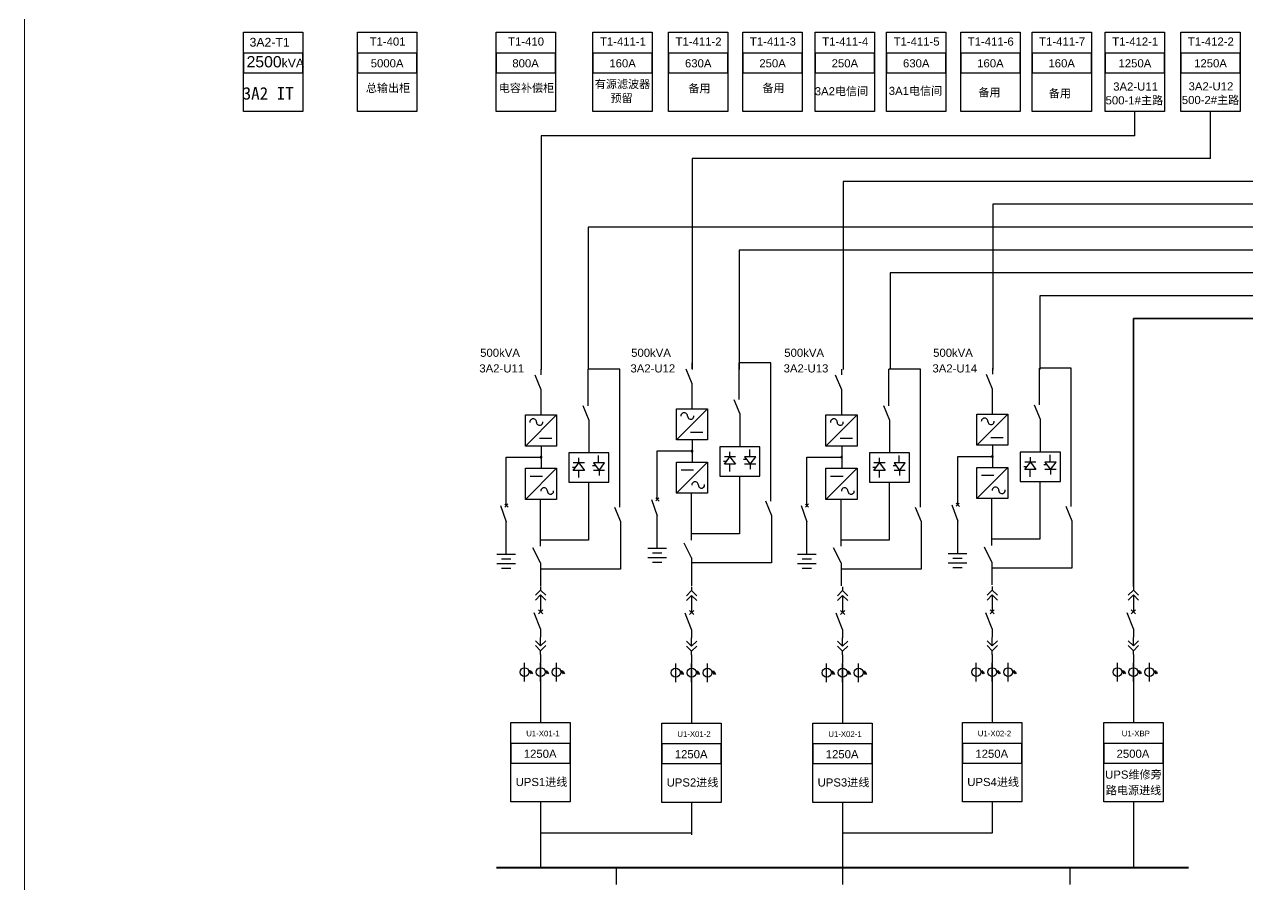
# Model space of a CAD drawing. Header units: millimetres. Extents: x -3460 to -460, y 6070 to 9130.
# Drawn here: x -2247.4 to -2140, y 7144.2 to 7219.7 of the extents above; entities that cross this region are included whole.
import ezdxf
from ezdxf.enums import TextEntityAlignment as Align

# ---------------------------------------------------------------- set-up
doc = ezdxf.new("R2010")
doc.units = ezdxf.units.MM
doc.header["$LTSCALE"] = 1000
doc.header["$MEASUREMENT"] = 0
doc.styles.get("Standard").update_dxf_attribs({"font": 'arial.ttf'})

# ---------------------------------------------------------------- blocks, each defined once
blk = doc.blocks.new('DYDQAA03')
at = {"color": 0}
for points in [[(0, 0), (0, -1.5)], [(-2.12, -3.62), (0, -1.5)], [(-2.12, -5.62), (0, -3.5)], [(2.12, -3.62), (0, -1.5)], [(2.12, -5.62), (0, -3.5)], [(0, -3.5), (0, -7)]]:
    blk.add_lwpolyline(points, dxfattribs=at)
blk = doc.blocks.new('DYDQAA09')
at = {"color": 0}
blk.add_lwpolyline([(0, 0), (0, -3.5)], dxfattribs=at)
blk.add_lwpolyline([(0, 0), (0, -3.5)], dxfattribs=at)
blk.add_lwpolyline([(0, 0), (0, -3.5)], dxfattribs=at)
blk.add_lwpolyline([(0, 0), (0, -3.5)], dxfattribs=at)
blk.add_lwpolyline([(0, 0), (0, -3.5)], dxfattribs=at)
blk.add_lwpolyline([(0, 0), (0, -3.5)], dxfattribs=at)
blk.add_lwpolyline([(0, 0), (0, -3.5)], dxfattribs=at)
blk.add_lwpolyline([(0, 0), (0, -3.5)], dxfattribs=at)
blk.add_lwpolyline([(0, 0), (0, -3.5)], dxfattribs=at)
blk = doc.blocks.new('DYDQ0201')
at = {"color": 0}
for points in [[(0.86, -0.86), (-0.86, 0.86)], [(-0.86, -0.86), (0.86, 0.86)], [(0, -7), (-2.61, -0.37)]]:
    blk.add_lwpolyline(points, dxfattribs=at)
blk = doc.blocks.new('DYDQAA04')
at = {"color": 0}
for points in [[(0, -3.5), (0, 0)], [(-2.12, -1.38), (0, -3.5)], [(-2.12, -3.38), (0, -5.5)], [(2.12, -1.38), (0, -3.5)], [(2.12, -3.38), (0, -5.5)], [(0, -7), (0, -5.5)]]:
    blk.add_lwpolyline(points, dxfattribs=at)
blk = doc.blocks.new('A$C03DD39B5')
for p, q in [((417, 475), (283, 392)), ((350, 333), (350, 467)), ((417, 422), (283, 339))]:
    blk.add_line(p, q)
blk.add_lwpolyline([(700, 167), (0, 167)])
blk.add_circle((350, 167), 167)
blk = doc.blocks.new('DYDQAA05')
at = {"color": 0}
blk.add_lwpolyline([(0, 0), (0, -7)], dxfattribs=at)

msp = doc.modelspace()

# ---------------------------------------------------------------- linework, layer by layer
at = {"color": 6}
for p, q in [((-2149.86, 7209.95, -8889.56), (-2149.86, 7212.07, -6688.33)), ((-2143.22, 7207.94, -8889.56), (-2143.22, 7212.07, -6688.33)), ((-2201.99, 7209.95, -7506.23), (-2201.99, 7189.42, -7506.23)), ((-2149.86, 7209.95, -8889.56), (-2201.99, 7209.95, -8889.56)), ((-2188.73, 7207.94, -7506.23), (-2188.73, 7189.42, -7506.23)), ((-2143.22, 7207.94, -8889.56), (-2188.73, 7207.94, -8889.56)), ((-2175.47, 7205.94, -7506.23), (-2175.47, 7189.42, -7506.23)), ((-2136.72, 7205.94, -8889.56), (-2175.47, 7205.94, -8889.56)), ((-2162.33, 7203.93, -7506.23), (-2162.33, 7189.42, -7506.23)), ((-2130.08, 7203.93, -8889.56), (-2162.33, 7203.93, -8889.56))]:
    msp.add_line(p, q, dxfattribs=at)
at = {"color": 3}
for p, q in [((-2197.87, 7201.93, -7506.23), (-2197.87, 7189.42, -7506.23)), ((-2184.61, 7199.92, -7506.23), (-2184.61, 7189.42, -7506.23)), ((-2171.35, 7197.92, -7506.23), (-2171.35, 7189.42, -7506.23)), ((-2158.21, 7195.91, -7506.23), (-2158.21, 7189.42, -7506.23)), ((-2195.09, 7177.34, -4018.11), (-2195.09, 7189.47, -4018.11)), ((-2181.83, 7177.88, -4018.11), (-2181.83, 7190.01, -4018.11)), ((-2168.7, 7177.34, -4018.11), (-2168.7, 7189.47, -4018.11)), ((-2155.45, 7177.41, -4018.11), (-2155.45, 7189.54, -4018.11)), ((-2197.85, 7179.54, -4018.11), (-2197.85, 7176.08, -4018.11)), ((-2191.8, 7178.03, -4018.11), (-2191.8, 7179.49, -4018.11)), ((-2184.59, 7180.08, -4018.11), (-2184.59, 7176.62, -4018.11)), ((-2171.45, 7179.54, -4018.11), (-2171.45, 7176.08, -4018.11)), ((-2158.21, 7179.61, -4018.11), (-2158.21, 7176.15, -4018.11)), ((-2205.07, 7177.49, -4018.11), (-2205.07, 7178.95, -4018.11)), ((-2188.79, 7174.45, -4018.11), (-2188.79, 7178.57, -4018.11)), ((-2178.67, 7177.49, -4018.11), (-2178.67, 7178.95, -4018.11)), ((-2165.42, 7177.56, -4018.11), (-2165.42, 7179.02, -4018.11)), ((-2205.57, 7177.49, -4018.11), (-2205.07, 7176.06, -4018.11)), ((-2204.91, 7177.34, -4018.11), (-2205.2, 7177.62, -4018.11)), ((-2204.92, 7177.64, -4018.11), (-2205.19, 7177.36, -4018.11)), ((-2202.06, 7173.92, -4018.11), (-2202.06, 7178.03, -4018.11)), ((-2195.56, 7177.36, -4018.11), (-2195.03, 7176.08, -4018.11)), ((-2192.31, 7178.03, -4018.11), (-2191.8, 7176.59, -4018.11)), ((-2191.64, 7177.87, -4018.11), (-2191.94, 7178.16, -4018.11)), ((-2191.66, 7178.17, -4018.11), (-2191.93, 7177.9, -4018.11)), ((-2182.3, 7177.9, -4018.11), (-2181.77, 7176.62, -4018.11)), ((-2179.17, 7177.49, -4018.11), (-2178.67, 7176.06, -4018.11)), ((-2178.51, 7177.34, -4018.11), (-2178.8, 7177.62, -4018.11)), ((-2178.53, 7177.64, -4018.11), (-2178.79, 7177.36, -4018.11)), ((-2175.66, 7173.92, -4018.11), (-2175.66, 7178.03, -4018.11)), ((-2169.17, 7177.36, -4018.11), (-2168.63, 7176.08, -4018.11)), ((-2165.93, 7177.56, -4018.11), (-2165.42, 7176.12, -4018.11)), ((-2165.26, 7177.4, -4018.11), (-2165.56, 7177.69, -4018.11)), ((-2165.28, 7177.7, -4018.11), (-2165.55, 7177.43, -4018.11)), ((-2162.41, 7173.99, -4018.11), (-2162.41, 7178.1, -4018.11)), ((-2155.92, 7177.43, -4018.11), (-2155.39, 7176.15, -4018.11)), ((-2191.8, 7173.73, -4018.11), (-2191.8, 7176.59, -4018.11)), ((-2181.77, 7176.62, -4018.11), (-2181.77, 7172.46, -4018.11)), ((-2165.42, 7173.26, -4018.11), (-2165.42, 7176.12, -4018.11)), ((-2155.39, 7176.15, -4018.11), (-2155.39, 7171.99, -4018.11)), ((-2205.07, 7173.19, -4018.11), (-2205.07, 7176.06, -4018.11)), ((-2195.03, 7176.08, -4018.11), (-2195.03, 7171.92, -4018.11)), ((-2178.67, 7173.19, -4018.11), (-2178.67, 7176.06, -4018.11)), ((-2168.63, 7176.08, -4018.11), (-2168.63, 7171.92, -4018.11)), ((-2188.79, 7172.89, -4018.11), (-2189.45, 7174.2, -4018.11)), ((-2202.06, 7172.46, -4018.11), (-2202.72, 7173.77, -4018.11)), ((-2175.66, 7172.46, -4018.11), (-2176.32, 7173.77, -4018.11)), ((-2162.41, 7172.53, -4018.11), (-2163.07, 7173.84, -4018.11)), ((-2202.06, 7172.46, -4018.11), (-2202.06, 7170.45, -4018.11)), ((-2195.03, 7171.92, -4018.11), (-2202.06, 7171.92, -4018.11)), ((-2188.79, 7172.89, -4018.11), (-2188.79, 7170.45, -4018.11)), ((-2181.77, 7172.46, -4018.11), (-2188.79, 7172.46, -4018.11)), ((-2175.66, 7172.46, -4018.11), (-2175.66, 7170.45, -4018.11)), ((-2168.63, 7171.92, -4018.11), (-2175.66, 7171.92, -4018.11)), ((-2162.41, 7172.53, -4018.11), (-2162.41, 7170.52, -4018.11)), ((-2155.39, 7171.99, -4018.11), (-2162.41, 7171.99, -4018.11))]:
    msp.add_line(p, q, dxfattribs=at)
at = {"color": 5, "lineweight": 35}
for p, q in [((-2149.99, 7193.91, -7506.23), (-2149.99, 7170.39, -7506.23)), ((-2032.36, 7193.91, -7506.23), (-2149.99, 7193.91, -7506.23))]:
    msp.add_line(p, q, dxfattribs=at)
at = {"color": 3, "lineweight": -2}
for p, q in [((-2202, 7188.95, -4018.11), (-2202, 7189.47, -4018.11)), ((-2195.09, 7189.47, -4018.11), (-2197.88, 7189.47, -4018.11)), ((-2197.88, 7186.25, -4018.11), (-2197.88, 7189.47, -4018.11)), ((-2195.09, 7189.47, -4018.11), (-2197.88, 7189.47, -4018.11)), ((-2189.3, 7189.48, -4018.11), (-2188.77, 7188.21, -4018.11)), ((-2188.73, 7189.49, -4018.11), (-2188.73, 7190.01, -4018.11)), ((-2181.83, 7190.01, -4018.11), (-2184.61, 7190.01, -4018.11)), ((-2184.61, 7186.79, -4018.11), (-2184.61, 7190.01, -4018.11)), ((-2181.83, 7190.01, -4018.11), (-2184.61, 7190.01, -4018.11)), ((-2175.6, 7188.95, -4018.11), (-2175.6, 7189.47, -4018.11)), ((-2168.7, 7189.47, -4018.11), (-2171.48, 7189.47, -4018.11)), ((-2171.48, 7186.25, -4018.11), (-2171.48, 7189.47, -4018.11)), ((-2168.7, 7189.47, -4018.11), (-2171.48, 7189.47, -4018.11)), ((-2162.92, 7189.01, -4018.11), (-2162.39, 7187.74, -4018.11)), ((-2162.35, 7189.02, -4018.11), (-2162.35, 7189.54, -4018.11)), ((-2155.45, 7189.54, -4018.11), (-2158.23, 7189.54, -4018.11)), ((-2158.23, 7186.32, -4018.11), (-2158.23, 7189.54, -4018.11)), ((-2155.45, 7189.54, -4018.11), (-2158.23, 7189.54, -4018.11)), ((-2202.57, 7188.95, -4018.11), (-2202.03, 7187.67, -4018.11)), ((-2188.77, 7188.21, -4018.11), (-2188.77, 7186.02, -4018.11)), ((-2176.17, 7188.95, -4018.11), (-2175.64, 7187.67, -4018.11)), ((-2202.03, 7187.67, -4018.11), (-2202.03, 7185.49, -4018.11)), ((-2175.64, 7187.67, -4018.11), (-2175.64, 7185.49, -4018.11)), ((-2162.39, 7187.74, -4018.11), (-2162.39, 7185.55, -4018.11)), ((-2198.35, 7186.27, -4018.11), (-2197.81, 7184.99, -4018.11)), ((-2187.39, 7185.99, -4018.11), (-2190.12, 7183.25, -4018.11)), ((-2190.12, 7185.99, -4018.11), (-2187.39, 7185.99, -4018.11)), ((-2190.12, 7183.25, -4018.11), (-2190.12, 7185.99, -4018.11)), ((-2187.39, 7185.99, -4018.11), (-2187.39, 7183.25, -4018.11)), ((-2185.08, 7186.8, -4018.11), (-2184.55, 7185.53, -4018.11)), ((-2171.95, 7186.27, -4018.11), (-2171.42, 7184.99, -4018.11)), ((-2158.7, 7186.34, -4018.11), (-2158.17, 7185.06, -4018.11)), ((-2200.65, 7185.45, -4018.11), (-2203.38, 7182.71, -4018.11)), ((-2203.38, 7185.45, -4018.11), (-2200.65, 7185.45, -4018.11)), ((-2203.38, 7182.71, -4018.11), (-2203.38, 7185.45, -4018.11)), ((-2200.65, 7185.45, -4018.11), (-2200.65, 7182.71, -4018.11)), ((-2197.81, 7184.99, -4018.11), (-2197.81, 7182.11, -4018.11)), ((-2184.55, 7185.53, -4018.11), (-2184.55, 7182.65, -4018.11)), ((-2174.25, 7185.45, -4018.11), (-2176.99, 7182.71, -4018.11)), ((-2176.99, 7185.45, -4018.11), (-2174.25, 7185.45, -4018.11)), ((-2176.99, 7182.71, -4018.11), (-2176.99, 7185.45, -4018.11)), ((-2174.25, 7185.45, -4018.11), (-2174.25, 7182.71, -4018.11)), ((-2171.42, 7184.99, -4018.11), (-2171.42, 7182.11, -4018.11)), ((-2161.01, 7185.52, -4018.11), (-2163.74, 7182.78, -4018.11)), ((-2163.74, 7185.52, -4018.11), (-2161.01, 7185.52, -4018.11)), ((-2163.74, 7182.78, -4018.11), (-2163.74, 7185.52, -4018.11)), ((-2161.01, 7185.52, -4018.11), (-2161.01, 7182.78, -4018.11)), ((-2158.17, 7185.06, -4018.11), (-2158.17, 7182.18, -4018.11)), ((-2188.89, 7183.94, -4018.11), (-2187.8, 7183.94, -4018.11)), ((-2200.65, 7182.71, -4018.11), (-2203.38, 7182.71, -4018.11)), ((-2202.15, 7183.4, -4018.11), (-2201.06, 7183.4, -4018.11)), ((-2202.01, 7182.73, -4018.11), (-2202.01, 7180.8, -4018.11)), ((-2187.39, 7183.25, -4018.11), (-2190.12, 7183.25, -4018.11)), ((-2188.75, 7183.27, -4018.11), (-2188.75, 7181.34, -4018.11)), ((-2184.55, 7182.65, -4018.11), (-2186.32, 7182.65, -4018.11)), ((-2186.32, 7182.65, -4018.11), (-2186.32, 7180.08, -4018.11)), ((-2182.79, 7182.65, -4018.11), (-2184.55, 7182.65, -4018.11)), ((-2182.79, 7180.08, -4018.11), (-2182.79, 7182.65, -4018.11)), ((-2174.25, 7182.71, -4018.11), (-2176.99, 7182.71, -4018.11)), ((-2175.75, 7183.4, -4018.11), (-2174.66, 7183.4, -4018.11)), ((-2175.61, 7182.73, -4018.11), (-2175.61, 7180.8, -4018.11)), ((-2161.01, 7182.78, -4018.11), (-2163.74, 7182.78, -4018.11)), ((-2162.51, 7183.47, -4018.11), (-2161.42, 7183.47, -4018.11)), ((-2162.36, 7182.8, -4018.11), (-2162.36, 7180.87, -4018.11)), ((-2205.07, 7181.74, -4018.11), (-2202.01, 7181.74, -4018.11)), ((-2205.07, 7178.95, -4018.11), (-2205.07, 7181.74, -4018.11)), ((-2205.07, 7178.95, -4018.11), (-2205.07, 7181.71, -4018.11)), ((-2197.81, 7182.11, -4018.11), (-2199.58, 7182.11, -4018.11)), ((-2199.58, 7182.11, -4018.11), (-2199.58, 7179.54, -4018.11)), ((-2198.69, 7181.24, -4018.11), (-2198.69, 7181.68, -4018.11)), ((-2196.05, 7182.11, -4018.11), (-2197.81, 7182.11, -4018.11)), ((-2196.96, 7181.25, -4018.11), (-2196.96, 7181.87, -4018.11)), ((-2196.05, 7179.54, -4018.11), (-2196.05, 7182.11, -4018.11)), ((-2191.8, 7182.28, -4018.11), (-2188.75, 7182.28, -4018.11)), ((-2191.8, 7179.49, -4018.11), (-2191.8, 7182.28, -4018.11)), ((-2191.8, 7179.49, -4018.11), (-2191.8, 7182.25, -4018.11)), ((-2184.93, 7181.77, -4018.11), (-2185.91, 7181.77, -4018.11)), ((-2185.91, 7181.12, -4018.11), (-2185.42, 7181.77, -4018.11)), ((-2185.42, 7181.78, -4018.11), (-2185.42, 7182.21, -4018.11)), ((-2185.42, 7181.77, -4018.11), (-2184.93, 7181.12, -4018.11)), ((-2183.98, 7181.53, -4018.11), (-2184.24, 7181.53, -4018.11)), ((-2183.16, 7181.77, -4018.11), (-2184.15, 7181.77, -4018.11)), ((-2184.15, 7181.77, -4018.11), (-2183.66, 7181.12, -4018.11)), ((-2183.69, 7181.79, -4018.11), (-2183.69, 7182.4, -4018.11)), ((-2183.66, 7181.12, -4018.11), (-2183.16, 7181.77, -4018.11)), ((-2178.67, 7181.74, -4018.11), (-2175.61, 7181.74, -4018.11)), ((-2178.67, 7178.95, -4018.11), (-2178.67, 7181.74, -4018.11)), ((-2178.67, 7178.95, -4018.11), (-2178.67, 7181.71, -4018.11)), ((-2171.42, 7182.11, -4018.11), (-2173.18, 7182.11, -4018.11)), ((-2173.18, 7182.11, -4018.11), (-2173.18, 7179.54, -4018.11)), ((-2172.29, 7181.24, -4018.11), (-2172.29, 7181.68, -4018.11)), ((-2169.65, 7182.11, -4018.11), (-2171.42, 7182.11, -4018.11)), ((-2170.56, 7181.25, -4018.11), (-2170.56, 7181.87, -4018.11)), ((-2169.65, 7179.54, -4018.11), (-2169.65, 7182.11, -4018.11)), ((-2165.42, 7181.81, -4018.11), (-2162.36, 7181.81, -4018.11)), ((-2165.42, 7179.02, -4018.11), (-2165.42, 7181.81, -4018.11)), ((-2165.42, 7179.02, -4018.11), (-2165.42, 7181.78, -4018.11)), ((-2158.17, 7182.18, -4018.11), (-2159.94, 7182.18, -4018.11)), ((-2159.94, 7182.18, -4018.11), (-2159.94, 7179.61, -4018.11)), ((-2159.04, 7181.31, -4018.11), (-2159.04, 7181.75, -4018.11)), ((-2156.4, 7182.18, -4018.11), (-2158.17, 7182.18, -4018.11)), ((-2157.31, 7181.32, -4018.11), (-2157.31, 7181.93, -4018.11)), ((-2156.4, 7179.61, -4018.11), (-2156.4, 7182.18, -4018.11)), ((-2203.38, 7180.77, -4018.11), (-2200.65, 7180.77, -4018.11)), ((-2200.65, 7180.77, -4018.11), (-2203.38, 7178.03, -4018.11)), ((-2203.38, 7178.03, -4018.11), (-2203.38, 7180.77, -4018.11)), ((-2200.65, 7180.77, -4018.11), (-2200.65, 7178.03, -4018.11)), ((-2199, 7180.82, -4018.11), (-2199.26, 7180.82, -4018.11)), ((-2198.19, 7181.24, -4018.11), (-2199.18, 7181.24, -4018.11)), ((-2199.18, 7180.58, -4018.11), (-2198.69, 7181.24, -4018.11)), ((-2198.19, 7180.58, -4018.11), (-2199.18, 7180.58, -4018.11)), ((-2198.72, 7180.56, -4018.11), (-2198.72, 7179.95, -4018.11)), ((-2198.69, 7181.24, -4018.11), (-2198.19, 7180.58, -4018.11)), ((-2197.24, 7180.99, -4018.11), (-2197.5, 7180.99, -4018.11)), ((-2196.43, 7181.24, -4018.11), (-2197.41, 7181.24, -4018.11)), ((-2197.41, 7181.24, -4018.11), (-2196.92, 7180.58, -4018.11)), ((-2196.43, 7180.58, -4018.11), (-2197.41, 7180.58, -4018.11)), ((-2196.92, 7180.58, -4018.11), (-2196.43, 7181.24, -4018.11)), ((-2196.92, 7180.58, -4018.11), (-2196.92, 7180.14, -4018.11)), ((-2190.12, 7181.3, -4018.11), (-2187.39, 7181.3, -4018.11)), ((-2187.39, 7181.3, -4018.11), (-2190.12, 7178.57, -4018.11)), ((-2190.12, 7178.57, -4018.11), (-2190.12, 7181.3, -4018.11)), ((-2189.71, 7180.62, -4018.11), (-2188.62, 7180.62, -4018.11)), ((-2187.39, 7181.3, -4018.11), (-2187.39, 7178.57, -4018.11)), ((-2185.74, 7181.36, -4018.11), (-2186, 7181.36, -4018.11)), ((-2184.93, 7181.12, -4018.11), (-2185.91, 7181.12, -4018.11)), ((-2185.46, 7181.1, -4018.11), (-2185.46, 7180.49, -4018.11)), ((-2183.16, 7181.12, -4018.11), (-2184.15, 7181.12, -4018.11)), ((-2183.66, 7181.11, -4018.11), (-2183.66, 7180.68, -4018.11)), ((-2176.99, 7180.77, -4018.11), (-2174.25, 7180.77, -4018.11)), ((-2174.25, 7180.77, -4018.11), (-2176.99, 7178.03, -4018.11)), ((-2176.99, 7178.03, -4018.11), (-2176.99, 7180.77, -4018.11)), ((-2174.25, 7180.77, -4018.11), (-2174.25, 7178.03, -4018.11)), ((-2172.61, 7180.82, -4018.11), (-2172.87, 7180.82, -4018.11)), ((-2171.79, 7181.24, -4018.11), (-2172.78, 7181.24, -4018.11)), ((-2172.78, 7180.58, -4018.11), (-2172.29, 7181.24, -4018.11)), ((-2171.79, 7180.58, -4018.11), (-2172.78, 7180.58, -4018.11)), ((-2172.33, 7180.56, -4018.11), (-2172.33, 7179.95, -4018.11)), ((-2172.29, 7181.24, -4018.11), (-2171.79, 7180.58, -4018.11)), ((-2170.84, 7180.99, -4018.11), (-2171.1, 7180.99, -4018.11)), ((-2170.03, 7181.24, -4018.11), (-2171.01, 7181.24, -4018.11)), ((-2171.01, 7181.24, -4018.11), (-2170.52, 7180.58, -4018.11)), ((-2170.03, 7180.58, -4018.11), (-2171.01, 7180.58, -4018.11)), ((-2170.52, 7180.58, -4018.11), (-2170.03, 7181.24, -4018.11)), ((-2170.52, 7180.58, -4018.11), (-2170.52, 7180.14, -4018.11)), ((-2163.74, 7180.83, -4018.11), (-2161.01, 7180.83, -4018.11)), ((-2161.01, 7180.83, -4018.11), (-2163.74, 7178.1, -4018.11)), ((-2163.74, 7178.1, -4018.11), (-2163.74, 7180.83, -4018.11)), ((-2161.01, 7180.83, -4018.11), (-2161.01, 7178.1, -4018.11)), ((-2159.36, 7180.89, -4018.11), (-2159.62, 7180.89, -4018.11)), ((-2158.55, 7181.3, -4018.11), (-2159.53, 7181.3, -4018.11)), ((-2159.53, 7180.65, -4018.11), (-2159.04, 7181.3, -4018.11)), ((-2158.55, 7180.65, -4018.11), (-2159.53, 7180.65, -4018.11)), ((-2159.08, 7180.63, -4018.11), (-2159.08, 7180.02, -4018.11)), ((-2159.04, 7181.3, -4018.11), (-2158.55, 7180.65, -4018.11)), ((-2157.59, 7181.06, -4018.11), (-2157.85, 7181.06, -4018.11)), ((-2156.78, 7181.3, -4018.11), (-2157.77, 7181.3, -4018.11)), ((-2157.77, 7181.3, -4018.11), (-2157.28, 7180.65, -4018.11)), ((-2156.78, 7180.65, -4018.11), (-2157.77, 7180.65, -4018.11)), ((-2157.28, 7180.65, -4018.11), (-2156.78, 7181.3, -4018.11)), ((-2157.28, 7180.64, -4018.11), (-2157.28, 7180.21, -4018.11)), ((-2202.97, 7180.08, -4018.11), (-2201.88, 7180.08, -4018.11)), ((-2199.58, 7179.54, -4018.11), (-2197.81, 7179.54, -4018.11)), ((-2197.81, 7179.54, -4018.11), (-2196.05, 7179.54, -4018.11)), ((-2186.32, 7180.08, -4018.11), (-2184.55, 7180.08, -4018.11)), ((-2184.55, 7180.08, -4018.11), (-2182.79, 7180.08, -4018.11)), ((-2176.58, 7180.08, -4018.11), (-2175.48, 7180.08, -4018.11)), ((-2173.18, 7179.54, -4018.11), (-2171.42, 7179.54, -4018.11)), ((-2171.42, 7179.54, -4018.11), (-2169.65, 7179.54, -4018.11)), ((-2163.33, 7180.15, -4018.11), (-2162.24, 7180.15, -4018.11)), ((-2159.94, 7179.61, -4018.11), (-2158.17, 7179.61, -4018.11)), ((-2158.17, 7179.61, -4018.11), (-2156.4, 7179.61, -4018.11)), ((-2187.39, 7178.57, -4018.11), (-2190.12, 7178.57, -4018.11)), ((-2200.65, 7178.03, -4018.11), (-2203.38, 7178.03, -4018.11)), ((-2174.25, 7178.03, -4018.11), (-2176.99, 7178.03, -4018.11)), ((-2161.01, 7178.1, -4018.11), (-2163.74, 7178.1, -4018.11))]:
    msp.add_line(p, q, dxfattribs=at)
for p, q in [((-2202.05, 7163.64, -5305), (-2202.05, 7162, -5305)), ((-2188.79, 7163.6, -5305), (-2188.79, 7161.96, -5305)), ((-2175.53, 7163.6, -5305), (-2175.53, 7161.96, -5305)), ((-2162.39, 7163.64, -5305), (-2162.39, 7162, -5305)), ((-2149.99, 7163.64, -5305), (-2149.99, 7162, -5305)), ((-2202.05, 7162, -5305), (-2202.05, 7158.44, -5305)), ((-2188.79, 7161.96, -5305), (-2188.79, 7158.39, -5305)), ((-2175.53, 7161.96, -5305), (-2175.53, 7158.39, -5305)), ((-2162.39, 7162, -5305), (-2162.39, 7158.44, -5305)), ((-2149.99, 7162, -5305), (-2149.99, 7158.44, -5305)), ((-2202.05, 7151.48, -5305), (-2202.05, 7145.72, -5305)), ((-2188.79, 7151.44, -5305), (-2188.79, 7148.58, -5305)), ((-2175.53, 7151.44, -5305), (-2175.53, 7145.72, -5305)), ((-2162.39, 7151.48, -5305), (-2162.39, 7148.74, -5305)), ((-2149.99, 7151.48, -5305), (-2149.99, 7145.76, -5305)), ((-2188.79, 7148.74, -5305), (-2202.05, 7148.74, -5305)), ((-2162.39, 7148.74, -5305), (-2175.53, 7148.74, -5305))]:
    msp.add_line(p, q)
at = {"color": 1, "lineweight": 40}
msp.add_line((-2205.91, 7145.72, -5305), (-2145.15, 7145.72, -5305), dxfattribs=at)
at = {"color": 1, "lineweight": 13, "ltscale": 0.001071}
msp.add_lwpolyline([(-2247.38, 7262.05), (-1923.68, 7262.05), (-1923.68, 6960), (-2247.38, 6960)], close=True, dxfattribs=at)
for points, elevation in [([(-2228.14, 7219.03), (-2222.93, 7219.03), (-2222.93, 7212.07), (-2228.14, 7212.07)], -3922.13), ([(-2218.12, 7219.03), (-2212.91, 7219.03), (-2212.91, 7212.07), (-2218.12, 7212.07)], -7506.27), ([(-2205.96, 7219.03), (-2200.75, 7219.03), (-2200.75, 7212.07), (-2205.96, 7212.07)], -6531.96), ([(-2197.45, 7219.03), (-2192.24, 7219.03), (-2192.24, 7212.07), (-2197.45, 7212.07)], -6688.38), ([(-2190.81, 7219.03), (-2185.6, 7219.03), (-2185.6, 7212.07), (-2190.81, 7212.07)], -6688.38), ([(-2184.28, 7219.03), (-2179.07, 7219.03), (-2179.07, 7212.07), (-2184.28, 7212.07)], -6688.38), ([(-2177.93, 7219.03), (-2172.72, 7219.03), (-2172.72, 7212.07), (-2177.93, 7212.07)], -6688.38), ([(-2171.66, 7219.03), (-2166.45, 7219.03), (-2166.45, 7212.07), (-2171.66, 7212.07)], -6688.38), ([(-2165.15, 7219.03), (-2159.94, 7219.03), (-2159.94, 7212.07), (-2165.15, 7212.07)], -6688.38), ([(-2158.88, 7219.03), (-2153.67, 7219.03), (-2153.67, 7212.07), (-2158.88, 7212.07)], -6688.38), ([(-2152.46, 7219.03), (-2147.25, 7219.03), (-2147.25, 7212.07), (-2152.46, 7212.07)], -6688.33), ([(-2145.82, 7219.03), (-2140.61, 7219.03), (-2140.61, 7212.07), (-2145.82, 7212.07)], -6688.33), ([(-2228.14, 7215.47), (-2222.93, 7215.47), (-2222.93, 7217.21), (-2228.14, 7217.21)], -3922.13), ([(-2218.12, 7215.47), (-2212.91, 7215.47), (-2212.91, 7217.21), (-2218.12, 7217.21)], -7506.27), ([(-2205.96, 7215.47), (-2200.75, 7215.47), (-2200.75, 7217.21), (-2205.96, 7217.21)], -6531.96), ([(-2197.45, 7215.47), (-2192.24, 7215.47), (-2192.24, 7217.21), (-2197.45, 7217.21)], -6688.38), ([(-2190.81, 7215.47), (-2185.6, 7215.47), (-2185.6, 7217.21), (-2190.81, 7217.21)], -6688.38), ([(-2184.28, 7215.47), (-2179.07, 7215.47), (-2179.07, 7217.21), (-2184.28, 7217.21)], -6688.38), ([(-2177.93, 7215.47), (-2172.72, 7215.47), (-2172.72, 7217.21), (-2177.93, 7217.21)], -6688.38), ([(-2171.66, 7215.47), (-2166.45, 7215.47), (-2166.45, 7217.21), (-2171.66, 7217.21)], -6688.38), ([(-2165.15, 7215.47), (-2159.94, 7215.47), (-2159.94, 7217.21), (-2165.15, 7217.21)], -6688.38), ([(-2158.88, 7215.47), (-2153.67, 7215.47), (-2153.67, 7217.21), (-2158.88, 7217.21)], -6688.38), ([(-2152.46, 7215.47), (-2147.25, 7215.47), (-2147.25, 7217.21), (-2152.46, 7217.21)], -6688.33), ([(-2145.82, 7215.47), (-2140.61, 7215.47), (-2140.61, 7217.21), (-2145.82, 7217.21)], -6688.33), ([(-2204.66, 7158.44), (-2199.45, 7158.44), (-2199.45, 7151.48), (-2204.66, 7151.48)], -5305), ([(-2191.39, 7158.39), (-2186.19, 7158.39), (-2186.19, 7151.44), (-2191.39, 7151.44)], -5305), ([(-2178.13, 7158.39), (-2172.92, 7158.39), (-2172.92, 7151.44), (-2178.13, 7151.44)], -5305), ([(-2165, 7158.44), (-2159.79, 7158.44), (-2159.79, 7151.48), (-2165, 7151.48)], -5305), ([(-2152.6, 7158.44), (-2147.39, 7158.44), (-2147.39, 7151.48), (-2152.6, 7151.48)], -5305), ([(-2204.66, 7154.89), (-2199.45, 7154.89), (-2199.45, 7156.62), (-2204.66, 7156.62)], -5305), ([(-2191.39, 7154.84), (-2186.19, 7154.84), (-2186.19, 7156.58), (-2191.39, 7156.58)], -5305), ([(-2178.13, 7154.84), (-2172.92, 7154.84), (-2172.92, 7156.58), (-2178.13, 7156.58)], -5305), ([(-2165, 7154.89), (-2159.79, 7154.89), (-2159.79, 7156.62), (-2165, 7156.62)], -5305), ([(-2152.6, 7154.89), (-2147.39, 7154.89), (-2147.39, 7156.62), (-2152.6, 7156.62)], -5305)]:
    msp.add_lwpolyline(points, close=True, dxfattribs=dict(elevation=elevation))
at = {"color": 3}
for points, elevation in [([(-2091.89, 7201.93), (-2197.87, 7201.93)], -5305), ([(-2098.53, 7201.93), (-2098.53, 7199.92), (-2184.61, 7199.92)], -5305), ([(-2078.66, 7197.92), (-2171.35, 7197.92)], -5305), ([(-2085.3, 7197.92), (-2085.3, 7195.91), (-2158.21, 7195.91)], -5305), ([(-2184.59, 7176.62), (-2184.59, 7175), (-2188.79, 7175)], -4018.11), ([(-2158.21, 7176.15), (-2158.21, 7174.53), (-2162.41, 7174.53)], -4018.11), ([(-2197.85, 7176.08), (-2197.85, 7174.46), (-2202.06, 7174.46)], -4018.11), ([(-2171.45, 7176.08), (-2171.45, 7174.46), (-2175.66, 7174.46)], -4018.11), ([(-2204.26, 7173.19), (-2205.9, 7173.19)], -4018.11), ([(-2191, 7173.73), (-2192.64, 7173.73)], -4018.11), ([(-2191, 7172.91), (-2192.64, 7172.91)], -4018.11), ([(-2191.41, 7173.32), (-2192.23, 7173.32)], -4018.11), ([(-2177.86, 7173.19), (-2179.5, 7173.19)], -4018.11), ([(-2164.62, 7173.26), (-2166.26, 7173.26)], -4018.11), ([(-2204.26, 7172.37), (-2205.9, 7172.37)], -4018.11), ([(-2204.67, 7172.78), (-2205.49, 7172.78)], -4018.11), ([(-2204.67, 7171.96), (-2205.49, 7171.96)], -4018.11), ([(-2191.41, 7172.5), (-2192.23, 7172.5)], -4018.11), ([(-2177.86, 7172.37), (-2179.5, 7172.37)], -4018.11), ([(-2178.27, 7172.78), (-2179.09, 7172.78)], -4018.11), ([(-2178.27, 7171.96), (-2179.09, 7171.96)], -4018.11), ([(-2164.62, 7172.44), (-2166.26, 7172.44)], -4018.11), ([(-2165.03, 7172.85), (-2165.85, 7172.85)], -4018.11), ([(-2165.03, 7172.03), (-2165.85, 7172.03)], -4018.11)]:
    msp.add_lwpolyline(points, dxfattribs=dict(at, elevation=elevation))
at = {"color": 3, "lineweight": -2}
for centre, radius, start, end in [((-2202.7, 7184.81, -4018.11), 0.29, 0, 183.1262), ((-2202.14, 7184.81, -4018.11), 0.276, 180, 7.6852), ((-2189.44, 7185.34, -4018.11), 0.29, 0, 183.1262), ((-2188.87, 7185.34, -4018.11), 0.276, 180, 7.6852), ((-2176.3, 7184.81, -4018.11), 0.29, 0, 183.1262), ((-2175.74, 7184.81, -4018.11), 0.276, 180, 7.6852), ((-2163.06, 7184.87, -4018.11), 0.29, 0, 183.1262), ((-2162.49, 7184.87, -4018.11), 0.276, 180, 7.6852), ((-2202.01, 7181.73, -4018.11), 0.0769, 0, 180), ((-2202.01, 7181.73, -4018.11), 0.0769, 180, 0), ((-2188.75, 7182.27, -4018.11), 0.0769, 0, 180), ((-2188.75, 7182.27, -4018.11), 0.0769, 180, 0), ((-2175.61, 7181.73, -4018.11), 0.0769, 0, 180), ((-2175.61, 7181.73, -4018.11), 0.0769, 180, 0), ((-2162.37, 7181.8, -4018.11), 0.0769, 0, 180), ((-2162.37, 7181.8, -4018.11), 0.0769, 180, 0), ((-2188.48, 7179.29, -4018.11), 0.29, 0, 183.1262), ((-2201.74, 7178.76, -4018.11), 0.29, 0, 183.1262), ((-2201.18, 7178.76, -4018.11), 0.276, 180, 7.6852), ((-2187.92, 7179.29, -4018.11), 0.276, 180, 7.6852), ((-2175.35, 7178.76, -4018.11), 0.29, 0, 183.1262), ((-2174.78, 7178.76, -4018.11), 0.276, 180, 7.6852), ((-2162.1, 7178.82, -4018.11), 0.29, 0, 183.1262), ((-2161.53, 7178.82, -4018.11), 0.276, 180, 7.6852)]:
    msp.add_arc(centre, radius, start, end, dxfattribs=at)

# ---------------------------------------------------------------- block references
at = {"xscale": 0.2128962921302706, "yscale": 0.2128962921302706, "zscale": 0.2128962921302706}
for name, p in [('DYDQAA03', (-2202.05, 7170.39, -7506.23)), ('DYDQAA03', (-2188.79, 7170.35, -7506.23)), ('DYDQAA03', (-2175.53, 7170.35, -7506.23)), ('DYDQAA03', (-2162.39, 7170.39, -7506.23)), ('DYDQAA03', (-2149.99, 7170.39, -7506.23)), ('DYDQAA09', (-2202.05, 7168.9, -7506.23)), ('DYDQAA09', (-2188.79, 7168.86, -7506.23)), ('DYDQAA09', (-2175.53, 7168.86, -7506.23)), ('DYDQAA09', (-2162.39, 7168.9, -7506.23)), ('DYDQAA09', (-2149.99, 7168.9, -7506.23)), ('DYDQ0201', (-2202.05, 7168.16, -7506.23)), ('DYDQ0201', (-2188.79, 7168.11, -7506.23)), ('DYDQ0201', (-2175.53, 7168.11, -7506.23)), ('DYDQ0201', (-2162.39, 7168.16, -7506.23)), ('DYDQ0201', (-2149.99, 7168.16, -7506.23)), ('DYDQAA09', (-2202.05, 7166.67, -7506.23)), ('DYDQAA09', (-2188.79, 7166.62, -7506.23)), ('DYDQAA09', (-2175.53, 7166.62, -7506.23)), ('DYDQAA09', (-2162.39, 7166.67, -7506.23)), ('DYDQAA09', (-2149.99, 7166.67, -7506.23)), ('DYDQAA04', (-2202.05, 7165.92, -7506.23)), ('DYDQAA04', (-2188.79, 7165.88, -7506.23)), ('DYDQAA04', (-2175.53, 7165.88, -7506.23)), ('DYDQAA04', (-2162.39, 7165.92, -7506.23)), ('DYDQAA04', (-2149.99, 7165.92, -7506.23)), ('DYDQAA09', (-2202.05, 7164.43, -7506.23)), ('DYDQAA09', (-2188.79, 7164.39, -7506.23)), ('DYDQAA09', (-2175.53, 7164.39, -7506.23)), ('DYDQAA09', (-2162.39, 7164.43, -7506.23)), ('DYDQAA09', (-2149.99, 7164.43, -7506.23)), ('DYDQAA05', (-2195.42, 7145.72, -5305)), ('DYDQAA05', (-2175.53, 7145.72, -5305))]:
    msp.add_blockref(name, p, dxfattribs=at)
at = {"linetype": 'Continuous', "xscale": 0.00233888397733859, "yscale": 0.00233888397733859, "zscale": 0.00233888397733859, "rotation": 270}
for p in [(-2203.85, 7163.69, -5305), (-2202.44, 7163.69, -5305), (-2201.04, 7163.69, -5305), (-2190.58, 7163.64, -5305), (-2189.18, 7163.64, -5305), (-2187.78, 7163.64, -5305), (-2177.32, 7163.64, -5305), (-2175.92, 7163.64, -5305), (-2174.51, 7163.64, -5305), (-2164.18, 7163.69, -5305), (-2162.78, 7163.69, -5305), (-2161.38, 7163.69, -5305), (-2151.78, 7163.69, -5305), (-2150.38, 7163.69, -5305), (-2148.98, 7163.69, -5305)]:
    msp.add_blockref('A$C03DD39B5', p, dxfattribs=at)
at = {"color": 1, "xscale": 0.2128962921302706, "yscale": 0.2128962921302706, "zscale": 0.2128962921302706}
msp.add_blockref('DYDQAA05', (-2155.57, 7145.72, -5305), dxfattribs=at)

# ---------------------------------------------------------------- texts
at = {"lineweight": 0}
for s, height, p in [('T1-401', 0.713, (-2215.49, 7217.86, -8889.56)), ('T1-410', 0.713, (-2203.33, 7217.86, -7915.25)), ('T1-411-1', 0.713, (-2194.82, 7217.86, -8071.66)), ('T1-411-2', 0.713, (-2188.18, 7217.86, -8071.66)), ('T1-411-3', 0.713, (-2181.65, 7217.86, -8071.66)), ('T1-411-4', 0.713, (-2175.3, 7217.86, -8071.66)), ('T1-411-5', 0.713, (-2169.03, 7217.86, -8071.66)), ('T1-411-6', 0.713, (-2162.52, 7217.86, -8071.66)), ('T1-411-7', 0.713, (-2156.25, 7217.86, -8071.66)), ('T1-412-1', 0.713, (-2149.83, 7217.86, -8071.62)), ('T1-412-2', 0.713, (-2143.19, 7217.86, -8071.62)), ('5000A', 0.713, (-2215.53, 7215.95, -8889.56)), ('800A', 0.713, (-2203.37, 7215.95, -7915.25)), ('160A', 0.713, (-2194.85, 7215.95, -8071.66)), ('630A', 0.713, (-2188.21, 7215.95, -8071.66)), ('250A', 0.713, (-2181.68, 7215.95, -8071.66)), ('250A', 0.713, (-2175.33, 7215.95, -8071.66)), ('630A', 0.713, (-2169.06, 7215.95, -8071.66)), ('160A', 0.713, (-2162.55, 7215.95, -8071.66)), ('160A', 0.713, (-2156.29, 7215.95, -8071.66)), ('1250A', 0.713, (-2149.86, 7215.95, -8071.62)), ('1250A', 0.713, (-2143.22, 7215.95, -8071.62)), ('有源滤波器', 0.713, (-2194.86, 7214.12, -7692.86)), ('总输出柜', 0.713, (-2215.45, 7213.78, -8889.56)), ('电容补偿柜', 0.713, (-2203.29, 7213.78, -7915.25)), ('备用', 0.713, (-2188.1, 7213.75, -8071.66)), ('备用', 0.713, (-2181.6, 7213.78, -8071.66)), ('3A2电信间', 0.713, (-2175.63, 7213.5, -8071.66)), ('3A1电信间', 0.713, (-2169.13, 7213.53, -8071.66)), ('备用', 0.713, (-2162.63, 7213.39, -7819.11)), ('备用', 0.713, (-2156.45, 7213.31, -7819.11)), ('3A2-U11', 0.713, (-2149.8, 7213.91, 156.37)), ('3A2-U12', 0.713, (-2143.18, 7213.93, 156.37)), ('预留', 0.713, (-2194.94, 7212.89, -7566.56)), ('500-1#主路', 0.713, (-2149.91, 7212.7, 156.37)), ('500-2#主路', 0.713, (-2143.22, 7212.73, 156.37)), ('U1-X01-1', 0.49, (-2201.85, 7157.24, -3103.78)), ('U1-X01-2', 0.49, (-2188.58, 7157.19, -3103.78)), ('U1-X02-1', 0.49, (-2175.32, 7157.19, -3103.78)), ('U1-X02-2', 0.49, (-2162.19, 7157.24, -3103.78)), ('U1-XBP', 0.49, (-2149.78, 7157.24, -3103.78)), ('1250A', 0.713, (-2202.09, 7155.35, -5870.39)), ('1250A', 0.713, (-2188.83, 7155.31, -5870.39)), ('1250A', 0.713, (-2175.57, 7155.31, -5870.39)), ('1250A', 0.713, (-2162.43, 7155.35, -5870.39)), ('2500A', 0.713, (-2150.03, 7155.35, -5870.39)), ('UPS1进线', 0.713, (-2201.97, 7152.87, -6435.73)), ('UPS2进线', 0.713, (-2188.71, 7152.83, -6435.73)), ('UPS3进线', 0.713, (-2175.45, 7152.83, -6435.73)), ('UPS4进线', 0.713, (-2162.31, 7152.87, -6435.73)), ('UPS维修旁', 0.713, (-2149.99, 7153.52, -6435.73)), ('路电源进线', 0.713, (-2149.98, 7152.14, -6435.73))]:
    msp.add_text(s, height=height, dxfattribs=at).set_placement(p, align=Align.CENTER)
at = {"lineweight": 0, "ltscale": 100}
for s, p in [('500kVA ', (-2207.36, 7190.9, -7506.23)), ('500kVA ', (-2194.1, 7190.9, -7506.23)), ('500kVA ', (-2180.65, 7190.9, -7506.23)), ('500kVA ', (-2167.58, 7190.9, -7506.23)), ('3A2-U11', (-2207.43, 7189.53, -7915.2)), ('3A2-U12', (-2194.16, 7189.53, -7915.2)), ('3A2-U13', (-2180.71, 7189.53, -7915.2)), ('3A2-U14', (-2167.64, 7189.53, -7915.2))]:
    msp.add_text(s, height=0.713, dxfattribs=at).set_placement(p, align=Align.MIDDLE_LEFT)
for s, insert, char_height, width, attachment_point in [('3A2-T1', (-2227.61, 7218.54, 77.85), 0.77, 1.1343, 1), ('{\\H0.9x;2500\\H0.77778x;kVA', (-2227.87, 7216.94, -5210.51), 1.1, 1.1343, 1), ('{\\fSimSun|b0|i0|c134|p2;3A2 IT\\P', (-2228.22, 7213.66, -3922.13), 1.1, 5.6487, 4), ('路电源进线', (-2151.01, 7153.07, -5431.3), 0.00557, 0.000000001, 1)]:
    msp.add_mtext(s, dxfattribs=dict(insert=insert, char_height=char_height, width=width, attachment_point=attachment_point))

doc.saveas('drawing.dxf')
